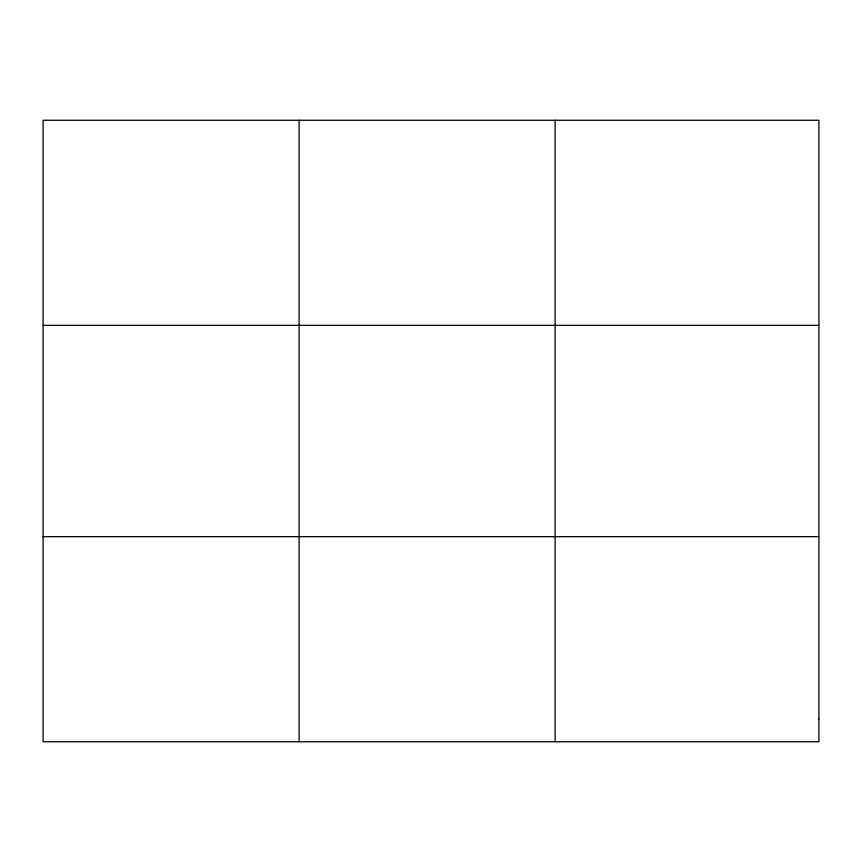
<?xml version="1.0" encoding="UTF-8"?>
<svg xmlns="http://www.w3.org/2000/svg" width="862" height="862" viewBox="0 0 862 862"><rect width="100%" height="100%" fill="white"/><g stroke="black" fill="none" stroke-linecap="round" stroke-linejoin="round"><path stroke-width="1.29" d="M299.114 120.26L299.114 741.74M555.128 120.26L555.128 741.74M43.1 325.351L818.9 325.351M43.1 536.649L818.9 536.649M818.9 718.962L818.9 741.74L43.1 741.74L43.1 120.26L818.9 120.26L818.9 718.962"/></g></svg>
